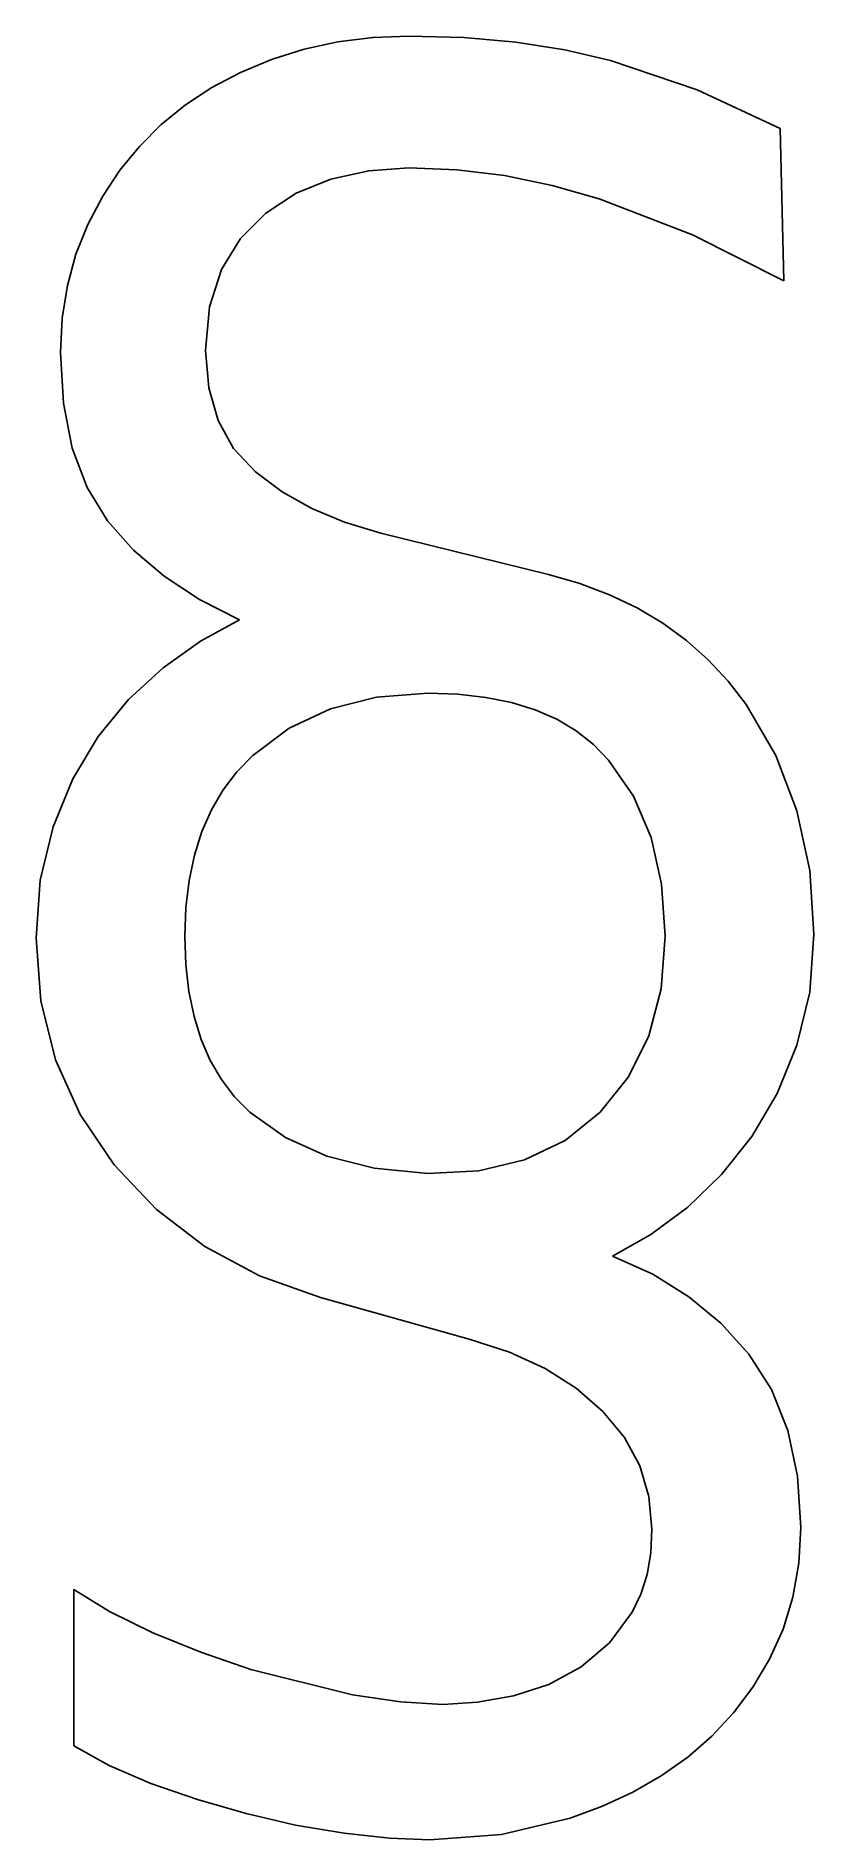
# Model space of a CAD drawing. Extents: x 0.7 to 6.4, y -3.1 to 10.2.
import ezdxf

# ---------------------------------------------------------------- set-up
doc = ezdxf.new("R2010")
doc.units = 0
doc.layers.get('0').update_dxf_attribs({"linetype": 'CONTINUOUS'})

msp = doc.modelspace()

# ---------------------------------------------------------------- linework, layer by layer
at = {"color": 0}
for p, q in [((3.17794, 10.2392), (3.44444, 10.25)), ((3.44444, 10.25), (3.84983, 10.2388)), ((2.43056, 10.0764), (2.671, 10.1523)), ((2.671, 10.1523), (2.92014, 10.2066)), ((2.92014, 10.2066), (3.17794, 10.2392)), ((3.84983, 10.2388), (4.23264, 10.2049)), ((4.23264, 10.2049), (4.59289, 10.1485)), ((4.59289, 10.1485), (4.93056, 10.0694)), ((1.99126, 9.86985), (2.20264, 9.98139)), ((2.20264, 9.98139), (2.43056, 10.0764)), ((4.93056, 10.0694), (5.56939, 9.85417)), ((1.79639, 9.74181), (1.99126, 9.86985)), ((5.56939, 9.85417), (6.18056, 9.56944)), ((1.61806, 9.59722), (1.79639, 9.74181)), ((1.4566, 9.43668), (1.61806, 9.59722)), ((6.18056, 9.56944), (6.20833, 8.44444)), ((1.3125, 9.26047), (1.4566, 9.43668)), ((1.18576, 9.06862), (1.3125, 9.26047)), ((2.86806, 9.19444), (2.61285, 9.09028)), ((3.14751, 9.25694), (2.86806, 9.19444)), ((3.44444, 9.27778), (3.14751, 9.25694)), ((3.79775, 9.26346), (3.44444, 9.27778)), ((4.14931, 9.22049), (3.79775, 9.26346)), ((4.49914, 9.14887), (4.14931, 9.22049)), ((1.07639, 8.86111), (1.18576, 9.06862)), ((2.61285, 9.09028), (2.38889, 8.94444)), ((4.84722, 9.04861), (4.49914, 9.14887)), ((5.53467, 8.78299), (4.84722, 9.04861)), ((2.38889, 8.94444), (2.20313, 8.75694)), ((0.988226, 8.64063), (1.07639, 8.86111)), ((6.20833, 8.44444), (5.53467, 8.78299)), ((2.20313, 8.75694), (2.0625, 8.52778)), ((0.925293, 8.40972), (0.988226, 8.64063)), ((2.0625, 8.52778), (1.9739, 8.25353)), ((0.887532, 8.16846), (0.925293, 8.40972)), ((1.9739, 8.25353), (1.94444, 7.93056)), ((0.875, 7.91667), (0.887532, 8.16846)), ((0.896647, 7.54215), (0.875, 7.91667)), ((1.94444, 7.93056), (1.96739, 7.65582)), ((1.96739, 7.65582), (2.0364, 7.41493)), ((0.961751, 7.21013), (0.896647, 7.54215)), ((2.0364, 7.41493), (2.15142, 7.2079)), ((1.07026, 6.92063), (0.961751, 7.21013)), ((2.15142, 7.2079), (2.3125, 7.03472)), ((1.22222, 6.67361), (1.07026, 6.92063)), ((2.3125, 7.03472), (2.50825, 6.88938)), ((2.50825, 6.88938), (2.72743, 6.76568)), ((1.41319, 6.45876), (1.22222, 6.67361)), ((2.72743, 6.76568), (2.97006, 6.66368)), ((2.97006, 6.66368), (3.23611, 6.58333)), ((3.23611, 6.58333), (4.47222, 6.27778)), ((1.63889, 6.26563), (1.41319, 6.45876)), ((1.89931, 6.09418), (1.63889, 6.26563)), ((4.47222, 6.27778), (4.70464, 6.21121)), ((4.70464, 6.21121), (4.92275, 6.12939)), ((4.92275, 6.12939), (5.12651, 6.03239)), ((2.19444, 5.94444), (1.89931, 6.09418)), ((5.12651, 6.03239), (5.31597, 5.92019)), ((1.90799, 5.78646), (2.19444, 5.94444)), ((5.31597, 5.92019), (5.4911, 5.79281)), ((1.63194, 5.59028), (1.90799, 5.78646)), ((5.4911, 5.79281), (5.65192, 5.65022)), ((1.37674, 5.35596), (1.63194, 5.59028)), ((5.65192, 5.65022), (5.79839, 5.49246)), ((5.79839, 5.49246), (5.93056, 5.31944)), ((1.15278, 5.08333), (1.37674, 5.35596)), ((3.20572, 5.37414), (2.86458, 5.28819)), ((3.58333, 5.40278), (3.20572, 5.37414)), ((3.80469, 5.39513), (3.58333, 5.40278)), ((4.01042, 5.37201), (3.80469, 5.39513)), ((4.20053, 5.3335), (4.01042, 5.37201)), ((4.375, 5.27957), (4.20053, 5.3335)), ((2.86458, 5.28819), (2.55989, 5.14497)), ((4.53386, 5.21024), (4.375, 5.27957)), ((4.67708, 5.12549), (4.53386, 5.21024)), ((5.93056, 5.31944), (6.14931, 4.94271)), ((0.965278, 4.77083), (1.15278, 5.08333)), ((2.55989, 5.14497), (2.29167, 4.94444)), ((4.80469, 5.02533), (4.67708, 5.12549)), ((2.29167, 4.94444), (2.17447, 4.82335)), ((4.91667, 4.90972), (4.80469, 5.02533)), ((6.14931, 4.94271), (6.30556, 4.53472)), ((2.17447, 4.82335), (2.07292, 4.68924)), ((5.09896, 4.64367), (4.91667, 4.90972)), ((0.819444, 4.41667), (0.965278, 4.77083)), ((2.07292, 4.68924), (1.98697, 4.5421)), ((1.98697, 4.5421), (1.91667, 4.38194)), ((5.22917, 4.33854), (5.09896, 4.64367)), ((6.30556, 4.53472), (6.39931, 4.09549)), ((0.725694, 4.02431), (0.819444, 4.41667)), ((1.91667, 4.38194), (1.86197, 4.20876)), ((5.30729, 3.99442), (5.22917, 4.33854)), ((1.86197, 4.20876), (1.82292, 4.02257)), ((0.694444, 3.59722), (0.725694, 4.02431)), ((1.82292, 4.02257), (1.79947, 3.82335)), ((5.33333, 3.61111), (5.30729, 3.99442)), ((6.39931, 4.09549), (6.43056, 3.625)), ((1.79947, 3.82335), (1.79167, 3.61111)), ((0.730414, 3.13325), (0.694444, 3.59722)), ((1.79167, 3.61111), (1.79915, 3.39942)), ((5.30339, 3.22271), (5.33333, 3.61111)), ((6.43056, 3.625), (6.39931, 3.19797)), ((1.79915, 3.39942), (1.82161, 3.20182)), ((1.82161, 3.20182), (1.85906, 3.01833)), ((5.21354, 2.87679), (5.30339, 3.22271)), ((6.39931, 3.19797), (6.30556, 2.80556)), ((0.838488, 2.69965), (0.730414, 3.13325)), ((1.85906, 3.01833), (1.91146, 2.84896)), ((1.91146, 2.84896), (1.97885, 2.69368)), ((5.06381, 2.5734), (5.21354, 2.87679)), ((6.30556, 2.80556), (6.15972, 2.44965)), ((1.01861, 2.29644), (0.838488, 2.69965)), ((1.97885, 2.69368), (2.06119, 2.55251)), ((2.06119, 2.55251), (2.15853, 2.42546)), ((4.85417, 2.3125), (5.06381, 2.5734)), ((2.15853, 2.42546), (2.27083, 2.3125)), ((6.15972, 2.44965), (5.97222, 2.13194)), ((1.27083, 1.92361), (1.01861, 2.29644)), ((2.27083, 2.3125), (2.53256, 2.12543)), ((4.59506, 2.10465), (4.85417, 2.3125)), ((5.97222, 2.13194), (5.75, 1.85249)), ((2.53256, 2.12543), (2.83854, 1.98785)), ((4.29688, 1.96012), (4.59506, 2.10465)), ((1.58203, 1.59424), (1.27083, 1.92361)), ((2.83854, 1.98785), (3.18881, 1.89974)), ((3.18881, 1.89974), (3.58333, 1.86111)), ((3.58333, 1.86111), (3.95964, 1.87896)), ((3.95964, 1.87896), (4.29688, 1.96012)), ((5.75, 1.85249), (5.5, 1.61111)), ((5.5, 1.61111), (5.22911, 1.40972)), ((1.93924, 1.32123), (1.58203, 1.59424)), ((5.22911, 1.40972), (4.94444, 1.25)), ((2.34244, 1.10466), (1.93924, 1.32123)), ((4.94444, 1.25), (5.24175, 1.11637)), ((2.79167, 0.944444), (2.34244, 1.10466)), ((5.24175, 1.11637), (5.50868, 0.951389)), ((3.88889, 0.638889), (2.79167, 0.944444)), ((5.50868, 0.951389), (5.74522, 0.755208)), ((5.74522, 0.755208), (5.95139, 0.527778)), ((4.18489, 0.543024), (3.88889, 0.638889)), ((4.44792, 0.421929), (4.18489, 0.543024)), ((4.67794, 0.275663), (4.44792, 0.421929)), ((5.95139, 0.527778), (6.11843, 0.265679)), ((4.875, 0.104167), (4.67794, 0.275663)), ((6.11843, 0.265679), (6.23779, -0.034668)), ((5.03293, -0.088108), (4.875, 0.104167)), ((5.14578, -0.296875), (5.03293, -0.088108)), ((6.23779, -0.034668), (6.3094, -0.37321)), ((5.21349, -0.522136), (5.14578, -0.296875)), ((6.3094, -0.37321), (6.33333, -0.75)), ((5.23611, -0.763889), (5.21349, -0.522136)), ((5.227, -0.937446), (5.23611, -0.763889)), ((6.33333, -0.75), (6.31901, -1.01383)), ((5.19965, -1.09717), (5.227, -0.937446)), ((6.31901, -1.01383), (6.27604, -1.26383)), ((5.15408, -1.243), (5.19965, -1.09717)), ((0.972222, -1.20833), (1.23606, -1.37153)), ((0.972222, -2.36111), (0.972222, -1.20833)), ((5.09028, -1.375), (5.15408, -1.243)), ((6.27604, -1.26383), (6.20443, -1.49994)), ((1.23606, -1.37153), (1.55556, -1.52778)), ((4.92361, -1.60069), (5.09028, -1.375)), ((1.55556, -1.52778), (1.90972, -1.67182)), ((6.20443, -1.49994), (6.10417, -1.72222)), ((1.90972, -1.67182), (2.27778, -1.79861)), ((4.71528, -1.77778), (4.92361, -1.60069)), ((6.10417, -1.72222), (5.98047, -1.92882)), ((2.27778, -1.79861), (3.02778, -1.98611)), ((4.47569, -1.90793), (4.71528, -1.77778)), ((3.02778, -1.98611), (3.38194, -2.03814)), ((3.94965, -2.03993), (4.21528, -1.99306)), ((4.21528, -1.99306), (4.47569, -1.90793)), ((5.98047, -1.92882), (5.83854, -2.11806)), ((3.38194, -2.03814), (3.69444, -2.05556)), ((3.69444, -2.05556), (3.94965, -2.03993)), ((5.83854, -2.11806), (5.67839, -2.28993)), ((1.23258, -2.50689), (0.972222, -2.36111)), ((5.67839, -2.28993), (5.5, -2.44444)), ((1.54167, -2.63889), (1.23258, -2.50689)), ((5.5, -2.44444), (5.30512, -2.58197)), ((1.88363, -2.75689), (1.54167, -2.63889)), ((5.30512, -2.58197), (5.09549, -2.70307)), ((2.24306, -2.86111), (1.88363, -2.75689)), ((5.09549, -2.70307), (4.8711, -2.80767)), ((2.60764, -2.94618), (2.24306, -2.86111)), ((4.63194, -2.89583), (4.12668, -3.01563)), ((4.8711, -2.80767), (4.63194, -2.89583)), ((2.96528, -3.00694), (2.60764, -2.94618)), ((3.30035, -3.04335), (2.96528, -3.00694)), ((3.59722, -3.05556), (3.30035, -3.04335)), ((4.12668, -3.01563), (3.59722, -3.05556))]:
    msp.add_line(p, q, dxfattribs=at)

doc.saveas('drawing.dxf')
